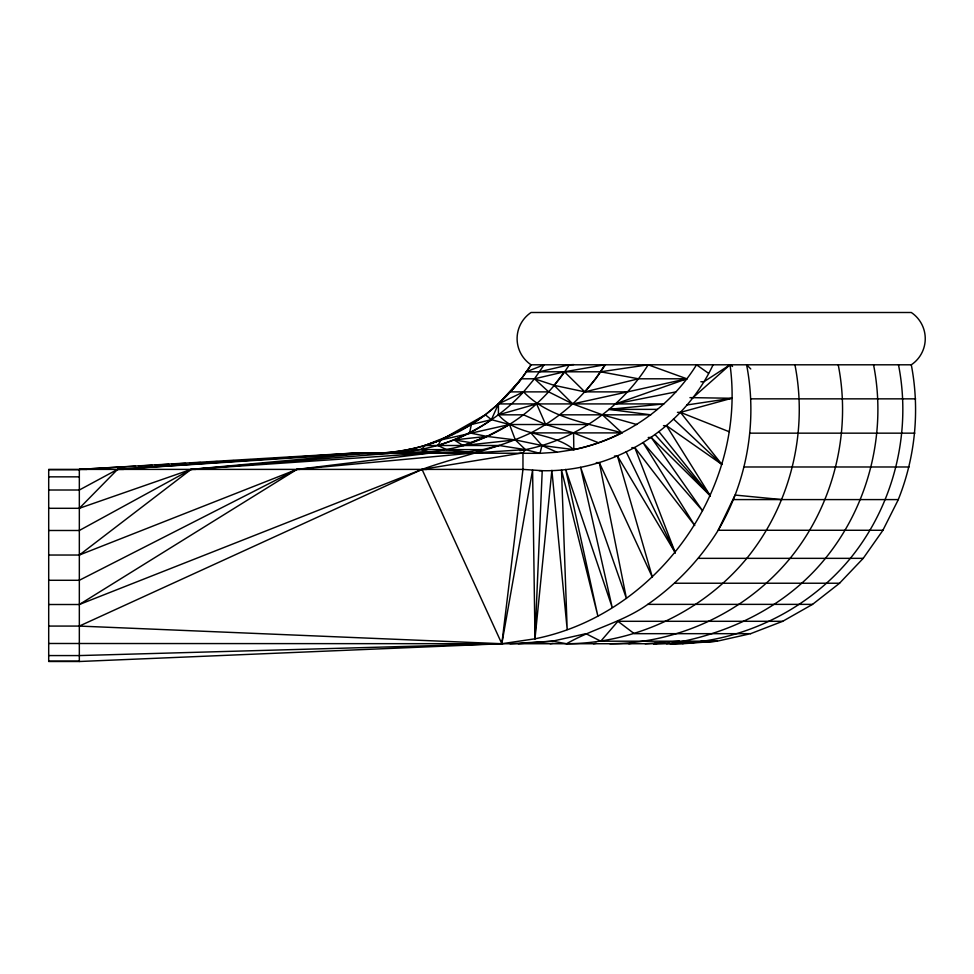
<?xml version="1.0" encoding="UTF-8"?>
<svg xmlns="http://www.w3.org/2000/svg" width="974" height="974" viewBox="0 0 974 974"><rect width="100%" height="100%" fill="white"/><g stroke="black" fill="none" stroke-linecap="round" stroke-linejoin="round"><path stroke-width="1.46" d="M456.526 432.894C486.878 417.335 512.835 393.593 531.098 364.8L521.358 378.801L498.445 403.918L498.42 414.827C517.924 437.131 551.844 431.36 573.832 449.623C623.969 439.14 669.442 408.423 696.532 364.8L708.488 373.273M510.023 643.729L552.453 641.196L566.551 643.729C592.776 628.656 622.897 622.094 647.795 604.367C676.102 584.753 700.05 559.539 718.191 530.27C747.289 480.791 757.529 421.145 746.595 364.8L750.784 368.976M898.284 499.589C915.39 456.989 919.943 409.884 911.299 364.8A31.485 31.485 0 0 0 911.299 312.496L531.049 312.496A31.485 31.485 0 0 0 531.049 364.8L911.347 364.8M539.194 470.686L542.226 470.686L522.965 469.395L48.7 469.395L48.7 661.504L79.332 661.504L501.829 643.729L534.982 638.81L542.226 470.686C613.437 472.329 682.871 429.303 713.09 364.8M48.7 655.575L79.332 655.575L501.829 643.729L532.595 470.04L534.982 638.81C657.596 614.302 747.021 488.68 730.037 364.8L703.885 381.747L700.854 381.747M534.982 638.81L551.868 470.332L567.185 629.508L561.499 469.979L597.841 615.97L565.663 469.395L612.122 607.216L580.614 467.289L626.416 598.462L599.339 462.626L596.307 462.626M48.7 643.485L501.829 643.729L522.965 469.395L522.965 452.873L525.449 449.623C575.658 439.542 620.974 408.216 648.16 364.8L686.84 378.801L615.507 403.918L675.932 391.877M48.7 604.513L79.332 604.513L422.059 469.395C458.011 456.356 496.192 449.355 530.854 432.894L541.97 445.508L539.998 453.324L357.531 452.873L79.332 469.395L79.332 661.504M566.551 643.729C635.486 643.497 702.948 611.55 746.802 558.346C790.291 504.861 808.31 432.432 794.93 364.8M361.488 453.385C406.913 455.503 453.933 446.896 491.42 419.672L498.445 403.918L507.442 394.896M882.894 530.27L898.332 499.589L733.58 499.589M481.68 453.239A188.956 188.956 0 0 1 474.594 452.873L446.567 449.623L437.971 445.508L441.003 439.919L485.308 414.827L498.445 403.918L523.549 391.877L534.47 378.801L544.162 364.8L526.252 371.8L600.581 371.8L648.16 364.8M600.581 371.8L638.469 378.801L686.84 378.801L627.548 391.877L584.814 391.877L554.133 385.339L534.47 378.801L548.679 391.877L572.773 403.918L602.419 414.827L621.96 432.894L530.854 432.894C560.975 417.359 587.31 393.983 604.744 364.8L564.433 371.8L534.47 378.801L521.358 378.801L511.35 390.793M573.686 364.58L569.279 364.8C548.058 398.463 516.123 425.09 479.184 439.919C450.207 452.119 418.601 453.933 387.615 453.324L429.741 452.228L421.45 449.623L424.92 445.508L452.362 434.538M605.426 364.8L595.735 378.801L584.814 391.877L564.433 371.8L554.133 385.339L572.773 403.918L627.548 391.877M839.527 583.231L863.22 558.346L882.943 530.27L718.191 530.27L735.066 495.06L781.915 499.589M521.407 378.801L510.498 391.877L548.679 391.877M518.217 643.729L552.453 641.196L585.934 633.672L600.775 641.196L617.942 621.302L782.694 621.302L812.547 604.367L839.588 583.231L674.836 583.231M48.7 508.306L79.332 508.306L117.562 469.395L357.531 452.873A188.956 188.956 0 0 0 439.639 440.431C413.573 450.487 385.4 454.7 357.531 452.873M689.945 397.66L692.964 397.66L730.037 364.8L732.545 366.468M48.7 555.034L79.332 555.034L191.111 469.395L370.595 452.873L474.594 452.873L525.449 449.623L539.998 453.324L556.994 452.228L573.832 449.623A188.956 188.956 0 0 0 621.96 432.894C588.138 423.337 549.105 418.175 523.549 391.877C500.575 417.274 470.479 435.147 437.971 445.508M404.612 452.228L408.386 449.623L482.714 449.623L499.236 445.508L525.449 449.623L515.331 439.919L509.536 424.518L491.42 419.672L485.369 414.827L471.355 424.518L441.003 439.919L424.92 445.508L499.236 445.508M79.332 604.513L296.936 469.395L431.859 452.873L448.88 453.324L465.876 452.228L482.714 449.623L474.594 452.873L296.936 469.395L79.332 555.034M448.88 453.324L395.712 452.873L191.111 469.395L79.332 530.489L48.7 530.489M370.595 452.873L117.562 469.395L79.332 490.007L48.7 490.007M588.406 424.518L509.536 424.518L486.951 436.401L471.136 442.707L454.067 439.919L463.1 445.508L515.331 439.919L541.97 445.508L573.832 449.623L573.589 432.894L545.671 424.518L523.549 414.827L498.42 414.827L536.625 403.918L545.671 424.518M48.7 626.075L79.332 626.075L422.059 469.395L522.965 452.873M455.235 433.479L441.003 439.919L509.536 424.518M750.625 633.672L782.694 621.302M463.1 445.508L486.951 436.401L515.331 439.919M79.332 508.306L191.111 469.395L431.859 452.873M692.964 397.66L731.791 398.269L680.461 412.355L677.441 412.355M600.775 641.196L717.193 641.196L670.112 643.729C729.721 633.818 786.931 605.95 825.428 558.346C868.918 504.861 886.937 432.432 873.556 364.8M584.814 391.877L638.469 378.801M491.42 419.672L471.355 424.518L469.59 432.894L486.951 436.401L454.067 439.919M539.316 371.8L569.279 364.8M670.112 643.729C739.059 643.497 806.509 611.55 850.363 558.346C893.864 504.861 911.871 432.432 898.491 364.8M717.144 641.196L750.686 633.672L634.257 633.672L617.942 621.302M686.707 405.001L731.791 398.269M550.164 643.729L553.049 643.303M593.458 643.729L596.344 643.303M628.79 643.729L631.676 643.303M664.305 643.303L653.724 643.729L656.61 643.303M666.533 643.729L669.467 643.303M653.724 643.729L658.181 643.254M559.685 414.827L650.802 414.827L608.957 409.372L663.891 403.918L498.396 403.918M682.372 379.227L686.84 378.801M609.846 643.729C678.793 643.497 746.242 611.55 790.097 558.346C833.598 504.861 851.605 432.432 838.224 364.8M645.178 643.729L679.402 641.196M682.92 643.729L717.193 641.196L694.535 642.097M386.641 453.409L389.661 453.227M135.459 466.217L79.332 469.395L86.917 469.431M138.491 466.035L152.139 465.268M155.183 465.097L168.831 464.318M171.862 464.148L185.523 463.368M190.064 463.113L200.693 462.516M206.756 462.163L217.372 461.566M223.448 461.213L234.064 460.617M241.649 460.191L250.744 459.667M258.329 459.241L267.436 458.717M275.021 458.291L284.128 457.78M293.223 457.256L299.298 456.916M309.915 456.307L315.978 455.966M326.594 455.369L332.67 455.016M344.808 454.334L349.349 454.079M677.904 642.767L688.484 642.341M412.733 453.324L465.876 452.228L391.56 452.228M750.869 398.853L915.621 398.853M608.957 409.372L657.34 409.372M663.477 425.675L666.496 425.675L721.856 464.403L680.461 412.355L729.039 431.665M750.102 433.162L914.854 433.162M648.221 437.484L651.241 437.484L710.35 495.876L666.496 425.675M631.822 447.65L634.841 447.65L694.742 525.534L643.035 442.561L702.546 510.705L651.241 437.484M614.448 456.063L617.479 456.063L675.311 552.83L634.841 447.65M744.294 466.984L909.046 466.984M48.7 469.712L79.332 469.712M48.7 476.846L79.332 476.846M698.468 558.346L863.22 558.346M48.7 580.285L79.332 580.285L296.936 469.395L299.955 469.419M647.795 604.367L812.547 604.367M79.332 626.075L501.829 643.729L682.969 643.729M48.7 661.188L79.332 661.188M117.562 469.395L123.637 469.419M191.111 469.395L195.652 469.419M426.551 469.48L422.059 469.395L501.829 643.729M701.426 640.807L704.348 641.196M602.419 414.827L636.789 424.518M573.589 432.894L598.401 442.707M541.97 445.508L556.994 452.228M673.484 419.015L721.856 464.403M655.015 434.562L710.35 495.876L658.874 431.579M626.16 451.851L675.311 552.83M599.339 462.626L652.397 577.29L617.479 456.063M525.449 449.623A188.956 188.956 0 0 1 519.86 450.658"/></g></svg>
